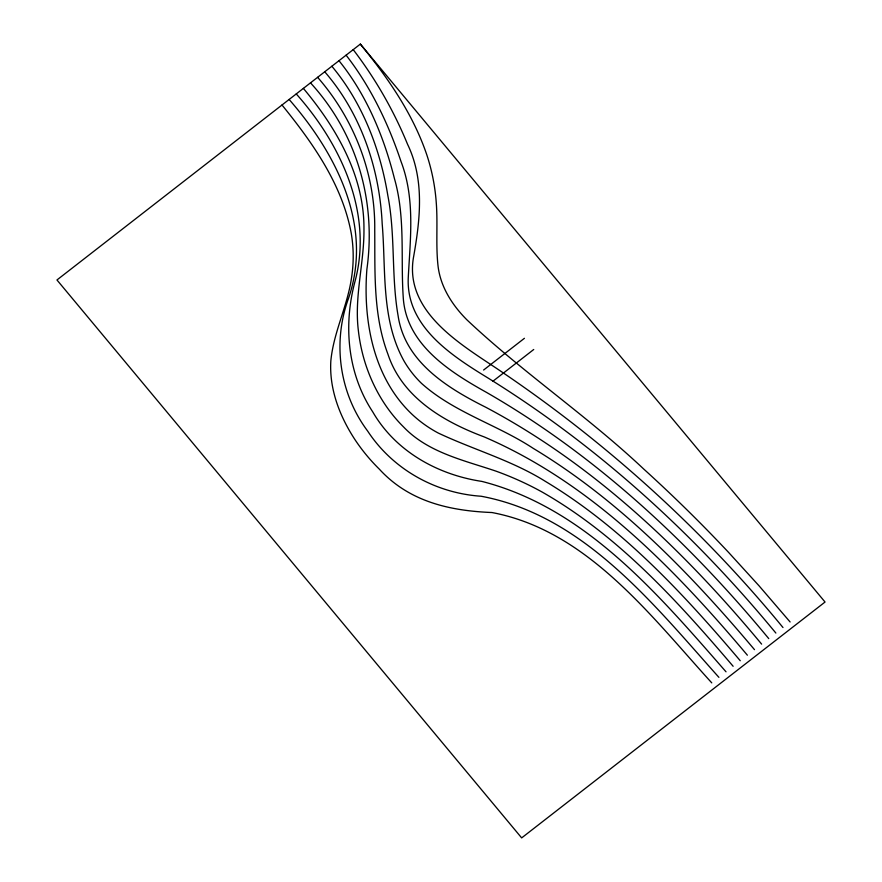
<?xml version="1.0" encoding="UTF-8"?>
<svg xmlns="http://www.w3.org/2000/svg" width="882" height="882" viewBox="0 0 882 882"><rect width="100%" height="100%" fill="white"/><g stroke="black" fill="none" stroke-linecap="round" stroke-linejoin="round"><path stroke-width="1.32" d="M360.341 44.1L56.955 279.969L521.659 837.9L825.045 602.031L360.341 44.1C387.672 77.495 412.886 113.679 426.822 154.89A223.014 208.758 -23.5 0 1 436.281 202.97C437.858 223.598 435.763 244.336 437.924 264.931C440.085 286.275 452.069 304.985 466.942 319.868C523.015 372.744 587.412 415.995 643.562 468.893A1654.367 1548.594 -23.5 0 1 728.587 552.408L758.928 585.681L790.107 621.975M483.601 370.032L524.415 338.302M492.928 381.222L533.731 349.493M718.896 677.343C653.397 604.115 583.487 515.286 481.098 496.235C435.565 493.192 392.854 469.433 367.684 431.1C339.372 393.306 332.338 342.767 348.467 298.491C373.395 225.77 336.461 153.7 289.131 99.468M711.774 682.877C650.497 615.559 587.026 530.446 491.935 512.53C449.633 510.81 409.193 501.737 379.348 469.158A207.568 194.294 -23.5 0 1 355.226 440.03C339.868 416.734 329.107 389.194 330.838 360.903C333.539 332.36 347.354 306.407 351.477 278.128A153.281 143.479 -23.5 0 0 351.223 233.19C342.194 184.426 312.625 142.763 282.008 105.002M782.984 627.521C698.742 524.966 598.856 435.829 488.132 362.778C452.543 339.151 405.455 307.686 413.338 258.261C420.086 220.423 424.915 180.314 407.561 144.295C393.725 110.559 375.357 78.608 353.219 49.635M775.862 633.056C693.836 533.456 597.213 445.597 487.349 377.606C451.033 355.325 405.786 326.009 408.267 277.466C410.284 238.691 415.279 198.748 400.99 161.428C388.323 123.546 370.705 86.811 346.097 55.169M768.74 638.59C688.897 541.978 595.582 455.2 486.566 392.435C449.39 371.664 405.621 344.068 403.195 296.672C400.615 257.279 405.5 217.104 394.43 178.561C383.78 136.291 366.526 94.848 338.975 60.704M761.618 644.125C683.925 550.555 593.972 464.616 485.795 407.263C447.648 388.168 404.97 361.973 398.124 315.877C391.145 276.165 395.566 235.373 387.86 195.694C380.175 148.882 362.502 102.918 331.864 66.249M754.496 649.659C690.22 573.267 619.296 500.259 533.235 448.365C497.228 424.65 453.921 412.456 421.519 383.372A116.457 109.015 -23.5 0 1 403.813 360.639C380.815 318.964 386.051 269.594 382.193 223.896C379.602 168.793 361.157 113.855 324.741 71.784M747.374 655.194C673.859 567.931 590.742 482.796 484.229 436.921C443.878 421.85 402.28 397.628 387.97 354.288C372.932 314.642 375.126 271.59 374.729 229.959C375.489 174.085 354.31 119.291 317.619 77.318M740.252 660.739C683.164 593.377 621.744 527.227 545.418 481.396C511.946 460.404 473.667 449.765 438.211 433.018A132.432 123.965 -23.5 0 1 412.456 414.694C373.295 377.992 362.899 320.872 366.879 269.374C376.316 201.427 357.21 133.888 310.497 82.853M733.129 666.274C677.255 600.708 617.775 535.154 542.143 492.046A331.5 310.299 -23.5 0 0 495.86 471.098C463.59 460.172 427.902 452.543 403.46 426.844C385.533 409.105 372.678 386.658 365.115 362.678A194.834 182.376 -23.5 0 1 358.357 330.518C354.134 296.341 364.365 262.649 363.957 228.515C364.178 175.705 336.34 127.747 303.375 88.387M726.018 671.808C658.512 594.655 585.538 507.933 481.881 481.407C437.648 474.737 395.577 451.397 372.755 411.894C347.431 373.505 343.219 325.127 355.027 281.358C373.196 213.212 341.047 144.273 296.253 93.922"/></g></svg>
